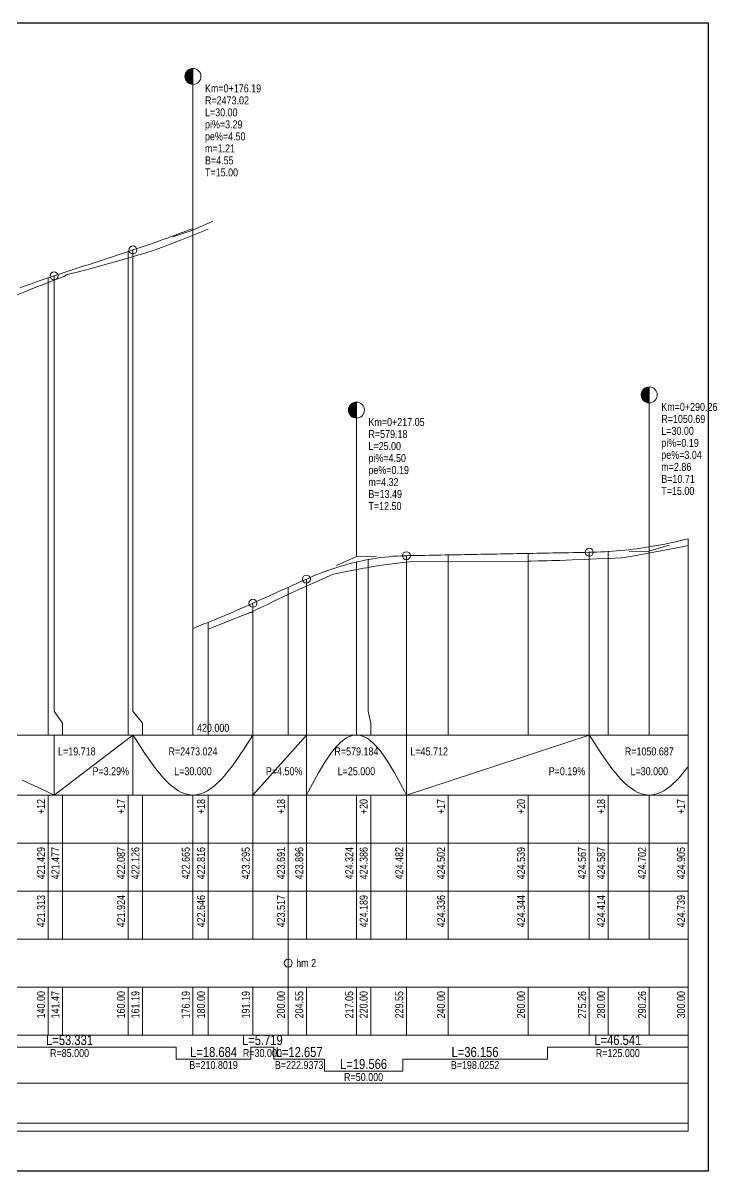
# Model space of a CAD drawing. Extents: x -600 to 1621, y -3670 to 287.
# Drawn here: x 173.7 to 347.2, y -1101 to -814 of the extents above; entities that cross this region are included whole.
import ezdxf
from ezdxf.enums import TextEntityAlignment as Align

# ---------------------------------------------------------------- set-up
doc = ezdxf.new("R2010")
doc.units = 0
doc.layers.add('Cartus', color=8, linetype='Continuous')
for name, color, linetype, lineweight in [('L-C. Ref', 7, 'Continuous', 0), ('L-cote-ex', 7, 'Continuous', 0), ('L-Cote-Pr', 7, 'Continuous', 0), ('L-Curbe', 7, 'Continuous', 0), ('L-Cut-Fill', 7, 'Continuous', 0), ('L-Design', 7, 'Continuous', 0), ('L-Exist', 7, 'Continuous', 0), ('L-LINES', 7, 'Continuous', 0), ('L-Pante-Tran', 7, 'Continuous', 0), ('L-rac-Vert', 7, 'Continuous', 0), ('L-TEXT', 7, 'Continuous', 0)]:
    doc.layers.add(name, color=color, linetype=linetype, lineweight=lineweight)
doc.styles.add('Arial', font='arial.ttf', dxfattribs={"width": 0.8})

# ---------------------------------------------------------------- blocks, each defined once
blk = doc.blocks.new('A3_TRANSV_ALIN_TIRENA')
at = {"layer": 'Cartus'}
blk.add_lwpolyline([(0, 0), (0, 287), (345, 287), (345, 0)], close=True, dxfattribs=at)

msp = doc.modelspace()

# ---------------------------------------------------------------- linework, layer by layer
at = {"layer": 'L-Curbe'}
for p, q in [((158.67, -1070.03), (212, -1070.03)), ((212, -1070.03), (212, -1073.03)), ((230.68, -1073.03), (230.68, -1070.03)), ((230.68, -1070.03), (236.4, -1070.03)), ((236.4, -1070.03), (236.4, -1073.03)), ((304.78, -1073.03), (304.78, -1070.03)), ((304.78, -1070.03), (340, -1070.03)), ((212, -1073.03), (230.68, -1073.03)), ((236.4, -1073.03), (249.06, -1073.03)), ((249.06, -1073.03), (249.06, -1076.03)), ((268.62, -1076.03), (268.62, -1073.03)), ((268.62, -1073.03), (304.78, -1073.03)), ((249.06, -1076.03), (268.62, -1076.03))]:
    msp.add_line(p, q, dxfattribs=at)
at = {"layer": 'L-Design'}
for points in [[(173, -880.23), (174, -879.86), (175, -879.49), (176, -879.13), (177, -878.78), (178, -878.43), (179, -878.08), (180, -877.74), (181, -877.41), (181.47, -877.25), (182, -877.08), (183, -876.75), (184, -876.42), (185, -876.09), (186, -875.76), (187, -875.43), (188, -875.1), (189, -874.78), (190, -874.45), (191, -874.12), (192, -873.79), (193, -873.46), (194, -873.13), (195, -872.8), (196, -872.47), (197, -872.14), (198, -871.81), (199, -871.49), (200, -871.16), (201, -870.83), (201.19, -870.77), (202, -870.5), (203, -870.16), (204, -869.83), (205, -869.48), (206, -869.14), (207, -868.79), (208, -868.43), (209, -868.07), (210, -867.71), (211, -867.34), (212, -866.97), (213, -866.6), (214, -866.22), (215, -865.84), (216, -865.45), (216.19, -865.38)], [(216.19, -965.38), (217.19, -964.99), (218.19, -964.59), (219.19, -964.19), (220, -963.86), (220.19, -963.79), (221.19, -963.38), (222.19, -962.97), (223.19, -962.55), (224.19, -962.13), (225.19, -961.71), (226.19, -961.28), (227.19, -960.85), (228.19, -960.41), (229.19, -959.97), (230.19, -959.53), (231.19, -959.08), (232.19, -958.63), (233.19, -958.18), (234.19, -957.73), (235.19, -957.28), (236.19, -956.83), (237.19, -956.38), (238.19, -955.93), (239.19, -955.48), (240, -955.11), (240.19, -955.03), (241.19, -954.58), (242.19, -954.13), (243.19, -953.68), (244.19, -953.22), (244.55, -953.06), (245.19, -952.78), (246.19, -952.35), (247.19, -951.93), (248.19, -951.54), (249.19, -951.16), (250.19, -950.8), (251.19, -950.45), (252.19, -950.13), (253.19, -949.82), (254.19, -949.53), (255.19, -949.25), (256.19, -948.99), (257.05, -948.79), (257.19, -948.75), (258.19, -948.53), (259.19, -948.32), (260, -948.17), (260.19, -948.13), (261.19, -947.96), (262.19, -947.81), (263.19, -947.67), (264.19, -947.55), (265.19, -947.45), (266.19, -947.36), (267.19, -947.3), (268.19, -947.25), (269.19, -947.21), (269.55, -947.2), (270.19, -947.19), (271.19, -947.17), (272.19, -947.15), (273.19, -947.14), (274.19, -947.12), (275.19, -947.1), (276.19, -947.08), (277.19, -947.06), (278.19, -947.04), (279.19, -947.02), (280, -947.01), (280.19, -947.01), (281.19, -946.99), (282.19, -946.97), (283.19, -946.95), (284.19, -946.93), (285.19, -946.91), (286.19, -946.89), (287.19, -946.88), (288.19, -946.86), (289.19, -946.84), (290.19, -946.82), (291.19, -946.8), (292.19, -946.78), (293.19, -946.76), (294.19, -946.75), (295.19, -946.73), (296.19, -946.71), (297.19, -946.69), (298.19, -946.67), (299.19, -946.65), (300, -946.64), (300.19, -946.63), (301.19, -946.62), (302.19, -946.6), (303.19, -946.58), (304.19, -946.56), (305.19, -946.54), (306.19, -946.52), (307.19, -946.5), (308.19, -946.49), (309.19, -946.47), (310.19, -946.45), (311.19, -946.43), (312.19, -946.41), (313.19, -946.39), (314.19, -946.37), (315.19, -946.36), (315.26, -946.35), (316.19, -946.33), (317.19, -946.3), (318.19, -946.26), (319.19, -946.21), (320, -946.16), (320.19, -946.15), (321.19, -946.08), (322.19, -946), (323.19, -945.91), (324.19, -945.81), (325.19, -945.7), (326.19, -945.58), (327.19, -945.45), (328.19, -945.32), (329.19, -945.17), (330.19, -945.02), (330.26, -945), (331.19, -944.85), (332.19, -944.68), (333.19, -944.49), (334.19, -944.3), (335.19, -944.09), (336.19, -943.88), (337.19, -943.66), (338.19, -943.43), (339.19, -943.18), (340, -942.98)]]:
    msp.add_lwpolyline(points, dxfattribs=at)
at = {"layer": 'L-Exist'}
for p, q in [((213.33, -868.22), (220, -865.57)), ((209.46, -869.73), (210.5, -869.33)), ((210.5, -869.33), (212, -868.74)), ((212, -868.74), (213.33, -868.22)), ((200, -872.79), (201.84, -872.24)), ((201.84, -872.24), (204.38, -871.49)), ((204.38, -871.49), (206.01, -870.99)), ((206.01, -870.99), (206.92, -870.69)), ((206.92, -870.69), (206.94, -870.68)), ((206.94, -870.68), (207.4, -870.48)), ((207.4, -870.48), (209.46, -869.73)), ((189.14, -875.83), (191.68, -875.14)), ((191.68, -875.14), (194.22, -874.44)), ((194.22, -874.44), (196.76, -873.72)), ((196.76, -873.72), (199.3, -872.99)), ((199.3, -872.99), (200, -872.79)), ((181.52, -878.32), (183.49, -877.59)), ((183.49, -877.59), (183.72, -877.48)), ((183.72, -877.48), (184.06, -877.29)), ((184.06, -877.29), (184.72, -876.93)), ((184.72, -876.93), (186.11, -876.6)), ((186.11, -876.6), (186.6, -876.49)), ((186.6, -876.49), (186.9, -876.42)), ((186.9, -876.42), (189.14, -875.83)), ((173.91, -881.29), (176.45, -880.28)), ((176.45, -880.28), (178.98, -879.29)), ((178.98, -879.29), (180, -878.9)), ((180, -878.9), (181.52, -878.32)), ((171.37, -882.32), (173.91, -881.29)), ((326.5, -947.21), (329.6, -946.68)), ((329.6, -946.68), (332.71, -946.11)), ((332.71, -946.11), (335.81, -945.5)), ((335.81, -945.5), (338.91, -944.87)), ((338.91, -944.87), (340, -944.64)), ((260.8, -949.99), (262.75, -949.65)), ((262.75, -949.65), (262.76, -949.65)), ((262.76, -949.65), (263.41, -949.59)), ((263.41, -949.59), (264.71, -949.41)), ((264.71, -949.41), (266.67, -949.16)), ((266.67, -949.16), (268.62, -948.92)), ((268.62, -948.92), (270.43, -948.71)), ((270.43, -948.71), (280, -948.67)), ((280, -948.67), (300, -948.59)), ((300, -948.59), (300.77, -948.58)), ((300.77, -948.58), (302.5, -948.47)), ((302.5, -948.47), (303.61, -948.51)), ((303.61, -948.51), (304, -948.52)), ((304, -948.52), (304.78, -948.48)), ((304.78, -948.48), (305.8, -948.44)), ((305.8, -948.44), (307.88, -948.37)), ((307.88, -948.37), (310.99, -948.27)), ((310.99, -948.27), (314.09, -948.15)), ((314.09, -948.15), (317.19, -948.02)), ((317.19, -948.02), (320, -947.89)), ((320, -947.89), (320.29, -947.87)), ((320.29, -947.87), (323.14, -947.73)), ((323.14, -947.73), (323.26, -947.73)), ((323.26, -947.73), (323.32, -947.73)), ((323.32, -947.73), (323.36, -947.72)), ((323.36, -947.72), (323.4, -947.71)), ((323.4, -947.71), (323.45, -947.7)), ((323.45, -947.7), (326.5, -947.21)), ((241.33, -956.22), (249.06, -952.84)), ((249.06, -952.84), (251.02, -951.94)), ((251.02, -951.94), (251.33, -951.79)), ((251.33, -951.79), (252.97, -951.45)), ((252.97, -951.45), (254.93, -951.07)), ((254.93, -951.07), (256.89, -950.7)), ((256.89, -950.7), (258.84, -950.34)), ((258.84, -950.34), (259.67, -950.2)), ((259.67, -950.2), (260, -950.14)), ((260, -950.14), (260.8, -949.99)), ((236.4, -958.6), (240, -956.86)), ((240, -956.86), (241.33, -956.22)), ((230.14, -961.57), (230.42, -961.44)), ((230.42, -961.44), (230.58, -961.39)), ((230.58, -961.39), (230.68, -961.39)), ((230.68, -961.39), (230.74, -961.39)), ((230.74, -961.39), (231.15, -961.14)), ((231.15, -961.14), (232.11, -960.68)), ((232.11, -960.68), (233.54, -959.98)), ((233.54, -959.98), (234.97, -959.29)), ((234.97, -959.29), (236.4, -958.6)), ((220, -965.57), (228.61, -962.15)), ((228.61, -962.15), (230.14, -961.57))]:
    msp.add_line(p, q, dxfattribs=at)
at = {"layer": 'L-LINES'}
for p, q in [((216.19, -992.03), (216.19, -865.38)), ((200, -992.03), (200, -871.16)), ((201.19, -986.03), (201.19, -870.77)), ((180, -992.03), (180, -877.74)), ((181.47, -986.03), (181.47, -877.25)), ((340, -992.03), (340, -942.98)), ((280, -992.03), (280, -947.01)), ((300, -992.03), (300, -946.64)), ((315.26, -992.03), (315.26, -946.35)), ((320, -992.03), (320, -946.16)), ((330.26, -992.03), (330.26, -945)), ((257.05, -992.03), (257.05, -948.79)), ((260, -986.03), (260, -948.17)), ((269.55, -992.03), (269.55, -947.2)), ((240, -992.03), (240, -955.11)), ((244.55, -992.03), (244.55, -953.06)), ((231.19, -992.03), (231.19, -959.08)), ((220, -992.03), (220, -963.86)), ((183.6, -989.03), (181.47, -986.03)), ((203.6, -989.03), (201.19, -986.03)), ((260.65, -989.03), (260, -986.03)), ((183.6, -992.03), (183.6, -989.03)), ((203.6, -992.03), (203.6, -989.03)), ((260.65, -992.03), (260.65, -989.03)), ((40, -992.03), (340, -992.03)), ((340, -1007.03), (340, -992.03)), ((40, -1007.03), (340, -1007.03)), ((40, -1007.03), (340, -1007.03)), ((180, -1019.03), (180, -1007.03)), ((183.6, -1019.03), (183.6, -1007.03)), ((200, -1019.03), (200, -1007.03)), ((203.6, -1019.03), (203.6, -1007.03)), ((216.19, -1019.03), (216.19, -1007.03)), ((220, -1019.03), (220, -1007.03)), ((231.19, -1019.03), (231.19, -1007.03)), ((240, -1019.03), (240, -1007.03)), ((244.55, -1019.03), (244.55, -1007.03)), ((257.05, -1019.03), (257.05, -1007.03)), ((260.65, -1019.03), (260.65, -1007.03)), ((269.55, -1019.03), (269.55, -1007.03)), ((280, -1019.03), (280, -1007.03)), ((300, -1019.03), (300, -1007.03)), ((315.26, -1019.03), (315.26, -1007.03)), ((320, -1019.03), (320, -1007.03)), ((330.26, -1019.03), (330.26, -1007.03)), ((340, -1019.03), (340, -1007.03)), ((340, -1019.03), (340, -1007.03)), ((40, -1019.03), (340, -1019.03)), ((40, -1019.03), (340, -1019.03)), ((180, -1031.03), (180, -1019.03)), ((183.6, -1031.03), (183.6, -1019.03)), ((200, -1031.03), (200, -1019.03)), ((203.6, -1031.03), (203.6, -1019.03)), ((216.19, -1031.03), (216.19, -1019.03)), ((220, -1031.03), (220, -1019.03)), ((231.19, -1031.03), (231.19, -1019.03)), ((240, -1031.03), (240, -1019.03)), ((244.55, -1031.03), (244.55, -1019.03)), ((257.05, -1031.03), (257.05, -1019.03)), ((260.65, -1031.03), (260.65, -1019.03)), ((269.55, -1031.03), (269.55, -1019.03)), ((280, -1031.03), (280, -1019.03)), ((300, -1031.03), (300, -1019.03)), ((315.26, -1031.03), (315.26, -1019.03)), ((320, -1031.03), (320, -1019.03)), ((330.26, -1031.03), (330.26, -1019.03)), ((340, -1031.03), (340, -1019.03)), ((40, -1031.03), (340, -1031.03)), ((40, -1031.03), (340, -1031.03)), ((180, -1043.03), (180, -1031.03)), ((183.6, -1043.03), (183.6, -1031.03)), ((200, -1043.03), (200, -1031.03)), ((203.6, -1043.03), (203.6, -1031.03)), ((216.19, -1043.03), (216.19, -1031.03)), ((220, -1043.03), (220, -1031.03)), ((231.19, -1043.03), (231.19, -1031.03)), ((240, -1043.03), (240, -1031.03)), ((244.55, -1043.03), (244.55, -1031.03)), ((257.05, -1043.03), (257.05, -1031.03)), ((260.65, -1043.03), (260.65, -1031.03)), ((269.55, -1043.03), (269.55, -1031.03)), ((280, -1043.03), (280, -1031.03)), ((300, -1043.03), (300, -1031.03)), ((315.26, -1043.03), (315.26, -1031.03)), ((320, -1043.03), (320, -1031.03)), ((330.26, -1043.03), (330.26, -1031.03)), ((340, -1043.03), (340, -1031.03)), ((40, -1043.03), (340, -1043.03)), ((40, -1043.03), (340, -1043.03)), ((240, -1055.03), (240, -1043.03)), ((340, -1055.03), (340, -1043.03)), ((40, -1055.03), (340, -1055.03)), ((40, -1055.03), (340, -1055.03)), ((180, -1067.03), (180, -1055.03)), ((183.6, -1067.03), (183.6, -1055.03)), ((200, -1067.03), (200, -1055.03)), ((203.6, -1067.03), (203.6, -1055.03)), ((216.19, -1067.03), (216.19, -1055.03)), ((220, -1067.03), (220, -1055.03)), ((231.19, -1067.03), (231.19, -1055.03)), ((240, -1067.03), (240, -1055.03)), ((244.55, -1067.03), (244.55, -1055.03)), ((257.05, -1067.03), (257.05, -1055.03)), ((260.65, -1067.03), (260.65, -1055.03)), ((269.55, -1067.03), (269.55, -1055.03)), ((280, -1067.03), (280, -1055.03)), ((300, -1067.03), (300, -1055.03)), ((315.26, -1067.03), (315.26, -1055.03)), ((320, -1067.03), (320, -1055.03)), ((330.26, -1067.03), (330.26, -1055.03)), ((340, -1067.03), (340, -1055.03)), ((40, -1067.03), (340, -1067.03)), ((40, -1067.03), (340, -1067.03)), ((340, -1079.03), (340, -1067.03)), ((40, -1079.03), (340, -1079.03)), ((40, -1079.03), (340, -1079.03)), ((340, -1091.03), (340, -1079.03)), ((40, -1091.03), (340, -1091.03))]:
    msp.add_line(p, q, dxfattribs=at)
msp.add_circle((240, -1049.03), 1, dxfattribs=at)
at = {"layer": 'L-Pante-Tran'}
for p, q in [((160, -1089.03), (180, -1089.03)), ((160, -1089.03), (180, -1089.03)), ((180, -1089.03), (200, -1089.03)), ((180, -1089.03), (200, -1089.03)), ((200, -1089.03), (220, -1089.03)), ((200, -1089.03), (220, -1089.03)), ((220, -1089.03), (240, -1089.03)), ((220, -1089.03), (240, -1089.03)), ((240, -1089.03), (260, -1089.03)), ((240, -1089.03), (260, -1089.03)), ((260, -1089.03), (280, -1089.03)), ((260, -1089.03), (280, -1089.03)), ((280, -1089.03), (300, -1089.03)), ((280, -1089.03), (300, -1089.03)), ((300, -1089.03), (320, -1089.03)), ((300, -1089.03), (320, -1089.03)), ((320, -1089.03), (340, -1089.03)), ((320, -1089.03), (340, -1089.03))]:
    msp.add_line(p, q, dxfattribs=at)
at = {"layer": 'L-rac-Vert'}
for p, q in [((214.37, -826.54), (214.37, -828.21)), ((214.41, -826.47), (214.41, -828.28)), ((214.45, -826.4), (214.45, -828.35)), ((214.48, -826.33), (214.48, -828.42)), ((214.53, -826.27), (214.53, -828.49)), ((214.57, -826.2), (214.57, -828.55)), ((214.62, -826.14), (214.62, -828.61)), ((214.67, -826.08), (214.67, -828.68)), ((214.72, -826.02), (214.72, -828.73)), ((214.78, -825.96), (214.78, -828.79)), ((214.83, -825.91), (214.83, -828.85)), ((214.89, -825.86), (214.89, -828.9)), ((214.95, -825.81), (214.95, -828.95)), ((215.01, -825.76), (215.01, -828.99)), ((215.08, -825.71), (215.08, -829.04)), ((215.15, -825.67), (215.15, -829.08)), ((215.21, -825.63), (215.21, -829.12)), ((215.28, -825.59), (215.28, -829.16)), ((215.35, -825.56), (215.35, -829.19)), ((215.42, -825.53), (215.42, -829.22)), ((215.5, -825.5), (215.5, -829.25)), ((215.57, -825.47), (215.57, -829.28)), ((215.65, -825.45), (215.65, -829.3)), ((215.72, -825.43), (215.72, -829.32)), ((215.8, -825.42), (215.8, -829.34)), ((215.88, -825.4), (215.88, -829.35)), ((215.95, -825.39), (215.95, -829.36)), ((216.03, -825.38), (216.03, -829.37)), ((216.11, -825.38), (216.11, -829.38)), ((216.19, -865.83), (216.19, -825.38)), ((214.19, -827.3), (214.19, -827.46)), ((214.2, -827.14), (214.2, -827.61)), ((214.2, -827.22), (214.2, -827.53)), ((214.21, -827.06), (214.21, -827.69)), ((214.23, -826.99), (214.23, -827.77)), ((214.25, -826.91), (214.25, -827.84)), ((214.27, -826.83), (214.27, -827.92)), ((214.29, -826.76), (214.29, -827.99)), ((214.31, -826.68), (214.31, -828.07)), ((214.34, -826.61), (214.34, -828.14)), ((216.19, -865.83), (221.19, -863.58)), ((211.19, -867.48), (216.19, -865.83)), ((328.26, -906.85), (328.26, -907.16)), ((328.27, -906.77), (328.27, -907.24)), ((328.28, -906.69), (328.28, -907.32)), ((328.3, -906.61), (328.3, -907.39)), ((328.31, -906.54), (328.31, -907.47)), ((328.33, -906.46), (328.33, -907.55)), ((328.36, -906.39), (328.36, -907.62)), ((328.38, -906.31), (328.38, -907.7)), ((328.41, -906.24), (328.41, -907.77)), ((328.44, -906.17), (328.44, -907.84)), ((328.48, -906.1), (328.48, -907.91)), ((328.51, -906.03), (328.51, -907.98)), ((328.55, -905.96), (328.55, -908.05)), ((328.6, -905.89), (328.6, -908.12)), ((328.64, -905.83), (328.64, -908.18)), ((328.69, -905.77), (328.69, -908.24)), ((328.74, -905.71), (328.74, -908.3)), ((328.79, -905.65), (328.79, -908.36)), ((328.84, -905.59), (328.84, -908.42)), ((328.9, -905.54), (328.9, -908.47)), ((328.96, -905.48), (328.96, -908.53)), ((329.02, -905.43), (329.02, -908.58)), ((329.08, -905.39), (329.08, -908.62)), ((329.15, -905.34), (329.15, -908.67)), ((329.21, -905.3), (329.21, -908.71)), ((329.28, -905.26), (329.28, -908.75)), ((329.35, -905.22), (329.35, -908.79)), ((329.42, -905.19), (329.42, -908.82)), ((329.49, -905.16), (329.49, -908.85)), ((329.57, -905.13), (329.57, -908.88)), ((329.64, -905.1), (329.64, -908.91)), ((329.72, -905.08), (329.72, -908.93)), ((329.79, -905.06), (329.79, -908.95)), ((329.87, -905.04), (329.87, -908.97)), ((329.95, -905.03), (329.95, -908.98)), ((330.02, -905.02), (330.02, -908.99)), ((330.1, -905.01), (330.1, -909)), ((330.18, -905.01), (330.18, -909)), ((330.26, -946.08), (330.26, -905)), ((255.34, -909.74), (255.34, -911.83)), ((255.38, -909.67), (255.38, -911.9)), ((255.43, -909.61), (255.43, -911.96)), ((255.48, -909.55), (255.48, -912.02)), ((255.53, -909.49), (255.53, -912.08)), ((255.58, -909.43), (255.58, -912.14)), ((255.63, -909.37), (255.63, -912.2)), ((255.69, -909.32), (255.69, -912.25)), ((255.75, -909.26), (255.75, -912.31)), ((255.81, -909.21), (255.81, -912.36)), ((255.87, -909.17), (255.87, -912.4)), ((255.94, -909.12), (255.94, -912.45)), ((256, -909.08), (256, -912.49)), ((256.07, -909.04), (256.07, -912.53)), ((256.14, -909), (256.14, -912.57)), ((256.21, -908.97), (256.21, -912.6)), ((256.28, -908.94), (256.28, -912.63)), ((256.35, -908.91), (256.35, -912.66)), ((256.43, -908.88), (256.43, -912.69)), ((256.5, -908.86), (256.5, -912.71)), ((256.58, -908.84), (256.58, -912.73)), ((256.66, -908.82), (256.66, -912.75)), ((256.73, -908.81), (256.73, -912.76)), ((256.81, -908.8), (256.81, -912.77)), ((256.89, -908.79), (256.89, -912.78)), ((256.97, -908.79), (256.97, -912.78)), ((257.05, -947.44), (257.05, -908.79)), ((328.26, -906.93), (328.26, -907.08)), ((255.05, -910.63), (255.05, -910.94)), ((255.05, -910.71), (255.05, -910.86)), ((255.06, -910.55), (255.06, -911.02)), ((255.07, -910.47), (255.07, -911.1)), ((255.09, -910.4), (255.09, -911.18)), ((255.1, -910.32), (255.1, -911.25)), ((255.12, -910.24), (255.12, -911.33)), ((255.14, -910.17), (255.14, -911.4)), ((255.17, -910.09), (255.17, -911.48)), ((255.2, -910.02), (255.2, -911.55)), ((255.23, -909.95), (255.23, -911.62)), ((255.26, -909.88), (255.26, -911.69)), ((255.3, -909.81), (255.3, -911.76)), ((325.26, -946.17), (330.26, -946.08)), ((330.26, -946.08), (335.26, -944.55)), ((252.05, -949.69), (257.05, -947.44)), ((257.05, -947.44), (262.05, -947.34)), ((181.47, -1007.03), (181.47, -992.03)), ((181.47, -1007.03), (201.19, -992.03)), ((201.19, -1007.03), (201.19, -992.03)), ((201.79, -992.97), (201.19, -992.03)), ((202.39, -993.91), (201.79, -992.97)), ((230.59, -992.97), (229.99, -993.91)), ((231.19, -992.03), (230.59, -992.97)), ((231.19, -1007.03), (231.19, -992.03)), ((231.19, -1007.03), (244.55, -992.03)), ((244.55, -1007.03), (244.55, -992.03)), ((254.55, -992.76), (254.05, -993.08)), ((255.05, -992.5), (254.55, -992.76)), ((255.55, -992.29), (255.05, -992.5)), ((256.05, -992.14), (255.55, -992.29)), ((256.55, -992.06), (256.05, -992.14)), ((257.05, -992.03), (256.55, -992.06)), ((257.55, -992.06), (257.05, -992.03)), ((258.05, -992.14), (257.55, -992.06)), ((258.55, -992.29), (258.05, -992.14)), ((259.05, -992.5), (258.55, -992.29)), ((259.55, -992.76), (259.05, -992.5)), ((260.05, -993.08), (259.55, -992.76)), ((269.55, -1007.03), (269.55, -992.03)), ((269.55, -1007.03), (315.26, -992.03)), ((315.26, -1007.03), (315.26, -992.03)), ((315.86, -992.97), (315.26, -992.03)), ((316.46, -993.91), (315.86, -992.97)), ((202.99, -994.84), (202.39, -993.91)), ((203.59, -995.76), (202.99, -994.84)), ((204.19, -996.66), (203.59, -995.76)), ((228.79, -995.76), (228.19, -996.66)), ((229.39, -994.84), (228.79, -995.76)), ((229.99, -993.91), (229.39, -994.84)), ((251.55, -995.47), (251.05, -996.09)), ((252.05, -994.89), (251.55, -995.47)), ((252.55, -994.36), (252.05, -994.89)), ((253.05, -993.88), (252.55, -994.36)), ((253.55, -993.45), (253.05, -993.88)), ((254.05, -993.08), (253.55, -993.45)), ((260.55, -993.45), (260.05, -993.08)), ((261.05, -993.88), (260.55, -993.45)), ((261.55, -994.36), (261.05, -993.88)), ((262.05, -994.89), (261.55, -994.36)), ((262.55, -995.47), (262.05, -994.89)), ((263.05, -996.09), (262.55, -995.47)), ((317.06, -994.84), (316.46, -993.91)), ((317.66, -995.76), (317.06, -994.84)), ((318.26, -996.66), (317.66, -995.76)), ((204.79, -997.55), (204.19, -996.66)), ((205.39, -998.41), (204.79, -997.55)), ((205.99, -999.25), (205.39, -998.41)), ((226.99, -998.41), (226.39, -999.25)), ((227.59, -997.55), (226.99, -998.41)), ((228.19, -996.66), (227.59, -997.55)), ((249.55, -998.21), (249.05, -998.99)), ((250.05, -997.46), (249.55, -998.21)), ((250.55, -996.76), (250.05, -997.46)), ((251.05, -996.09), (250.55, -996.76)), ((263.55, -996.76), (263.05, -996.09)), ((264.05, -997.46), (263.55, -996.76)), ((264.55, -998.21), (264.05, -997.46)), ((265.05, -998.99), (264.55, -998.21)), ((318.86, -997.55), (318.26, -996.66)), ((319.46, -998.41), (318.86, -997.55)), ((320.06, -999.25), (319.46, -998.41)), ((206.59, -1000.06), (205.99, -999.25)), ((207.19, -1000.84), (206.59, -1000.06)), ((207.79, -1001.59), (207.19, -1000.84)), ((208.39, -1002.29), (207.79, -1001.59)), ((224.59, -1001.59), (223.99, -1002.29)), ((225.19, -1000.84), (224.59, -1001.59)), ((225.79, -1000.06), (225.19, -1000.84)), ((226.39, -999.25), (225.79, -1000.06)), ((247.55, -1001.5), (247.05, -1002.39)), ((248.05, -1000.64), (247.55, -1001.5)), ((248.55, -999.8), (248.05, -1000.64)), ((249.05, -998.99), (248.55, -999.8)), ((265.55, -999.8), (265.05, -998.99)), ((266.05, -1000.64), (265.55, -999.8)), ((266.55, -1001.5), (266.05, -1000.64)), ((267.05, -1002.39), (266.55, -1001.5)), ((320.66, -1000.06), (320.06, -999.25)), ((321.26, -1000.84), (320.66, -1000.06)), ((321.86, -1001.59), (321.26, -1000.84)), ((322.46, -1002.29), (321.86, -1001.59)), ((338.66, -1001.59), (338.06, -1002.29)), ((339.26, -1000.84), (338.66, -1001.59)), ((339.86, -1000.06), (339.26, -1000.84)), ((175.47, -1004.22), (173.47, -1003.3)), ((177.47, -1005.15), (175.47, -1004.22)), ((208.99, -1002.96), (208.39, -1002.29)), ((209.59, -1003.58), (208.99, -1002.96)), ((210.19, -1004.16), (209.59, -1003.58)), ((210.79, -1004.69), (210.19, -1004.16)), ((222.19, -1004.16), (221.59, -1004.69)), ((222.79, -1003.58), (222.19, -1004.16)), ((223.39, -1002.96), (222.79, -1003.58)), ((223.99, -1002.29), (223.39, -1002.96)), ((246.05, -1004.22), (245.55, -1005.15)), ((246.55, -1003.3), (246.05, -1004.22)), ((247.05, -1002.39), (246.55, -1003.3)), ((267.55, -1003.3), (267.05, -1002.39)), ((268.05, -1004.22), (267.55, -1003.3)), ((268.55, -1005.15), (268.05, -1004.22)), ((323.06, -1002.96), (322.46, -1002.29)), ((323.66, -1003.58), (323.06, -1002.96)), ((324.26, -1004.16), (323.66, -1003.58)), ((324.86, -1004.69), (324.26, -1004.16)), ((336.26, -1004.16), (335.66, -1004.69)), ((336.86, -1003.58), (336.26, -1004.16)), ((337.46, -1002.96), (336.86, -1003.58)), ((338.06, -1002.29), (337.46, -1002.96)), ((179.47, -1006.08), (177.47, -1005.15)), ((181.47, -1007.03), (179.47, -1006.08)), ((211.39, -1005.17), (210.79, -1004.69)), ((211.99, -1005.6), (211.39, -1005.17)), ((212.59, -1005.97), (211.99, -1005.6)), ((213.19, -1006.29), (212.59, -1005.97)), ((213.79, -1006.56), (213.19, -1006.29)), ((214.39, -1006.76), (213.79, -1006.56)), ((214.99, -1006.91), (214.39, -1006.76)), ((215.59, -1007), (214.99, -1006.91)), ((216.19, -1007.03), (215.59, -1007)), ((216.79, -1007), (216.19, -1007.03)), ((217.39, -1006.91), (216.79, -1007)), ((217.99, -1006.76), (217.39, -1006.91)), ((218.59, -1006.56), (217.99, -1006.76)), ((219.19, -1006.29), (218.59, -1006.56)), ((219.79, -1005.97), (219.19, -1006.29)), ((220.39, -1005.6), (219.79, -1005.97)), ((220.99, -1005.17), (220.39, -1005.6)), ((221.59, -1004.69), (220.99, -1005.17)), ((245.05, -1006.08), (244.55, -1007.03)), ((245.55, -1005.15), (245.05, -1006.08)), ((269.05, -1006.08), (268.55, -1005.15)), ((269.55, -1007.03), (269.05, -1006.08)), ((325.46, -1005.17), (324.86, -1004.69)), ((326.06, -1005.6), (325.46, -1005.17)), ((326.66, -1005.97), (326.06, -1005.6)), ((327.26, -1006.29), (326.66, -1005.97)), ((327.86, -1006.56), (327.26, -1006.29)), ((328.46, -1006.76), (327.86, -1006.56)), ((329.06, -1006.91), (328.46, -1006.76)), ((329.66, -1007), (329.06, -1006.91)), ((330.26, -1007.03), (329.66, -1007)), ((330.86, -1007), (330.26, -1007.03)), ((331.46, -1006.91), (330.86, -1007)), ((332.06, -1006.76), (331.46, -1006.91)), ((332.66, -1006.56), (332.06, -1006.76)), ((333.26, -1006.29), (332.66, -1006.56)), ((333.86, -1005.97), (333.26, -1006.29)), ((334.46, -1005.6), (333.86, -1005.97)), ((335.06, -1005.17), (334.46, -1005.6)), ((335.66, -1004.69), (335.06, -1005.17))]:
    msp.add_line(p, q, dxfattribs=at)
for centre, radius in [((216.19, -827.38), 2), ((201.19, -870.77), 1), ((181.47, -877.25), 1), ((330.26, -907), 2), ((257.05, -910.79), 2), ((269.55, -947.2), 1), ((315.26, -946.35), 1), ((244.55, -953.06), 1), ((231.19, -959.08), 1)]:
    msp.add_circle(centre, radius, dxfattribs=at)

# ---------------------------------------------------------------- block references
at = {"layer": 'L-LINES'}
msp.add_blockref('A3_TRANSV_ALIN_TIRENA', (0, -1101.03), dxfattribs=at)

# ---------------------------------------------------------------- texts
at = {"layer": 'L-C. Ref', "style": 'Arial', "width": 0.8}
msp.add_text('420.000', height=2, dxfattribs=at).set_placement((217.19, -991.23))
at = {"layer": 'L-cote-ex', "style": 'Arial', "width": 0.8}
for s, p in [('421.313', (179.2, -1032.03)), ('421.924', (199.2, -1032.03)), ('422.646', (219.2, -1032.03)), ('423.517', (239.2, -1032.03)), ('424.189', (259.85, -1032.03)), ('424.336', (279.2, -1032.03)), ('424.344', (299.2, -1032.03)), ('424.414', (319.2, -1032.03)), ('424.739', (339.2, -1032.03))]:
    msp.add_text(s, height=2, rotation=90, dxfattribs=at).set_placement(p, align=Align.RIGHT)
at = {"layer": 'L-Cote-Pr', "style": 'Arial', "width": 0.8}
for s, p in [('421.429', (179.2, -1020.03)), ('421.477', (182.8, -1020.03)), ('422.087', (199.2, -1020.03)), ('422.126', (202.8, -1020.03)), ('422.665', (215.39, -1020.03)), ('422.816', (219.2, -1020.03)), ('423.295', (230.39, -1020.03)), ('423.691', (239.2, -1020.03)), ('423.896', (243.75, -1020.03)), ('424.324', (256.25, -1020.03)), ('424.386', (259.85, -1020.03)), ('424.482', (268.75, -1020.03)), ('424.502', (279.2, -1020.03)), ('424.539', (299.2, -1020.03)), ('424.567', (314.46, -1020.03)), ('424.587', (319.2, -1020.03)), ('424.702', (329.46, -1020.03)), ('424.905', (339.2, -1020.03))]:
    msp.add_text(s, height=2, rotation=90, dxfattribs=at).set_placement(p, align=Align.RIGHT)
at = {"layer": 'L-Cut-Fill', "style": 'Arial', "width": 0.8}
for s, p in [('+12', (179.2, -1008.03)), ('+17', (199.2, -1008.03)), ('+18', (219.2, -1008.03)), ('+18', (239.2, -1008.03)), ('+20', (259.85, -1008.03)), ('+17', (279.2, -1008.03)), ('+20', (299.2, -1008.03)), ('+18', (319.2, -1008.03)), ('+17', (339.2, -1008.03))]:
    msp.add_text(s, height=2, rotation=90, dxfattribs=at).set_placement(p, align=Align.RIGHT)
at = {"layer": 'L-rac-Vert', "style": 'Arial', "width": 0.8}
for s, p in [('Km=0+176.19', (219.19, -831.38)), ('R=2473.02', (219.19, -834.38)), ('L=30.00', (219.19, -837.38)), ('pi%=3.29', (219.19, -840.38)), ('pe%=4.50', (219.19, -843.38)), ('m=1.21', (219.19, -846.38)), ('B=4.55', (219.19, -849.38)), ('T=15.00', (219.19, -852.38)), ('Km=0+290.26', (333.26, -911)), ('R=1050.69', (333.26, -914)), ('Km=0+217.05', (260.05, -914.79)), ('L=30.00', (333.26, -917)), ('R=579.18', (260.05, -917.79)), ('pi%=0.19', (333.26, -920)), ('L=25.00', (260.05, -920.79)), ('pe%=3.04', (333.26, -923)), ('pi%=4.50', (260.05, -923.79)), ('m=2.86', (333.26, -926)), ('pe%=0.19', (260.05, -926.79)), ('B=10.71', (333.26, -929)), ('m=4.32', (260.05, -929.79)), ('B=13.49', (260.05, -932.79)), ('T=15.00', (333.26, -932)), ('T=12.50', (260.05, -935.79)), ('L=19.718', (182.47, -997.13)), ('L=45.712', (270.55, -997.13))]:
    msp.add_text(s, height=2, dxfattribs=at).set_placement(p)
for s, p in [('R=2473.024', (216.19, -997.13)), ('R=579.184', (257.05, -997.13)), ('R=1050.687', (330.26, -997.13)), ('L=30.000', (216.19, -1002.08)), ('L=25.000', (257.05, -1002.08)), ('L=30.000', (330.26, -1002.08))]:
    msp.add_text(s, height=2, dxfattribs=at).set_placement(p, align=Align.CENTER)
for s, p in [('P=3.29%', (200.19, -1002.08)), ('P=4.50%', (243.55, -1002.08)), ('P=0.19%', (314.26, -1002.08))]:
    msp.add_text(s, height=2, dxfattribs=at).set_placement(p, align=Align.RIGHT)
at = {"layer": 'L-TEXT', "style": 'Arial', "width": 0.8}
msp.add_text('hm 2', height=2, dxfattribs=at).set_placement((242, -1050.03))
for s, p in [('140.00', (179.2, -1056.03)), ('141.47', (182.8, -1056.03)), ('160.00', (199.2, -1056.03)), ('161.19', (202.8, -1056.03)), ('176.19', (215.39, -1056.03)), ('180.00', (219.2, -1056.03)), ('191.19', (230.39, -1056.03)), ('200.00', (239.2, -1056.03)), ('204.55', (243.75, -1056.03)), ('217.05', (256.25, -1056.03)), ('220.00', (259.85, -1056.03)), ('229.55', (268.75, -1056.03)), ('240.00', (279.2, -1056.03)), ('260.00', (299.2, -1056.03)), ('275.26', (314.46, -1056.03)), ('280.00', (319.2, -1056.03)), ('290.26', (329.46, -1056.03)), ('300.00', (339.2, -1056.03))]:
    msp.add_text(s, height=2, rotation=90, dxfattribs=at).set_placement(p, align=Align.RIGHT)
for s, height, p in [('L=53.331', 2.5, (185.33, -1069.53)), ('L=5.719', 2.5, (233.54, -1069.53)), ('L=46.541', 2.5, (322.39, -1069.53)), ('R=85.000', 2, (185.33, -1072.53)), ('L=18.684', 2.5, (221.34, -1072.53)), ('R=30.000', 2, (233.54, -1072.53)), ('L=12.657', 2.5, (242.73, -1072.53)), ('L=36.156', 2.5, (286.7, -1072.53)), ('R=125.000', 2, (322.39, -1072.53)), ('L=19.566', 2.5, (258.84, -1075.53)), ('B=210.8019', 2, (221.34, -1075.53)), ('B=222.9373', 2, (242.73, -1075.53)), ('B=198.0252', 2, (286.7, -1075.53)), ('R=50.000', 2, (258.84, -1078.53))]:
    msp.add_text(s, height=height, rotation=0, dxfattribs=at).set_placement(p, align=Align.CENTER)

doc.saveas('drawing.dxf')
